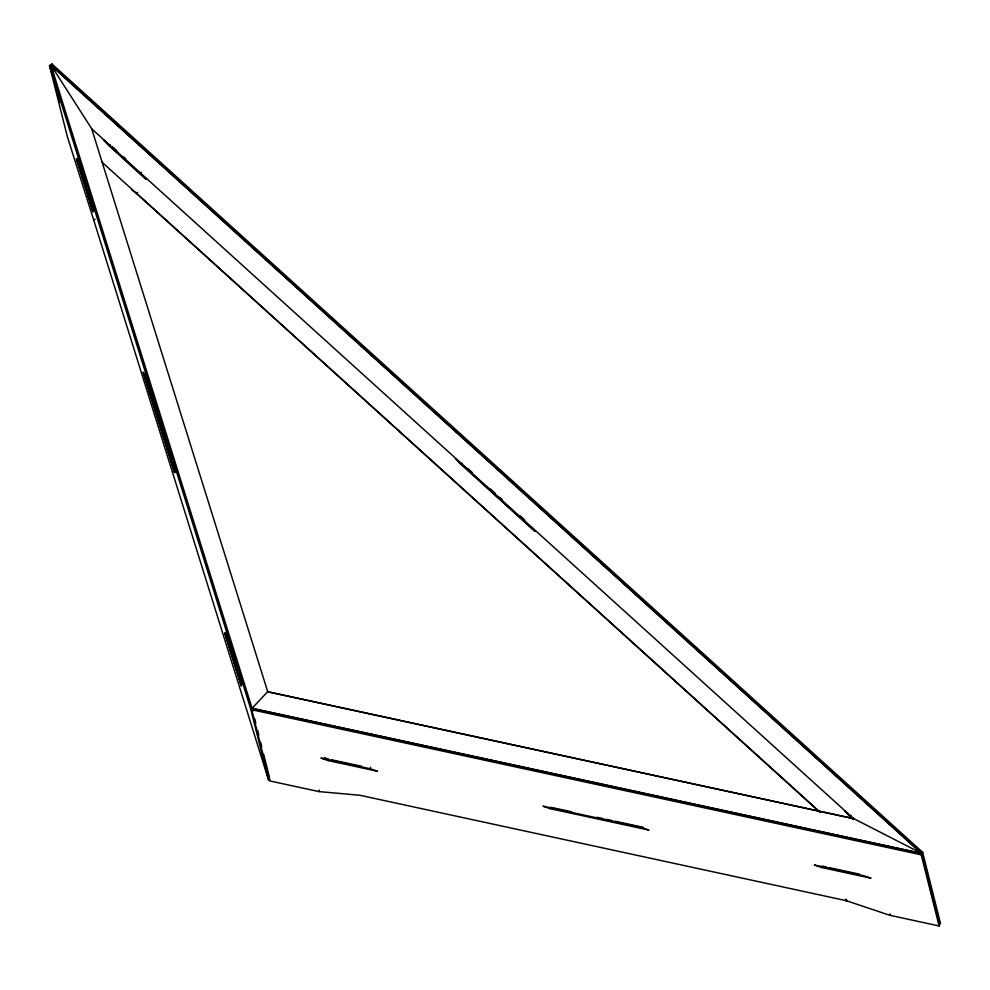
<?xml version="1.0" encoding="UTF-8"?>
<svg xmlns="http://www.w3.org/2000/svg" width="990" height="990" viewBox="0 0 990 990"><rect width="100%" height="100%" fill="white"/><g stroke="black" fill="none" stroke-linecap="round" stroke-linejoin="round"><path stroke-width="1.49" d="M251.745 709.743L252.091 708.283L267.721 691.676L853.863 818.693L921.591 853.368L939.461 924.524L939.126 925.972L889.775 915.28L846.165 900.653L359.828 795.267L318.966 791.592L269.627 780.9L251.745 709.743L921.257 854.828L939.126 925.972M318.966 791.592L319.312 790.131M328.222 760.592L320.933 758.08L370.272 768.772L377.574 771.284L328.222 760.592L328.569 759.132L324.188 757.622M370.272 768.772L370.619 767.312M550.279 808.706L542.99 806.194L641.681 827.578L648.97 830.103L550.279 808.706L550.626 807.258L571.564 811.788M821.688 867.525L814.386 865.013L863.738 875.705L871.027 878.217L821.688 867.525L822.022 866.064L826.514 867.042M845.67 900.541L846.005 899.093M846.314 901.246L846.648 899.786M889.775 915.28L890.121 913.832M921.257 854.828L922.63 852.266L51.975 64.028L49.5 65.588L67.37 136.744L93.654 219.829L95.114 219.273M108.999 145.691L103.455 139.912L146.05 179.24L108.999 145.691L110.038 144.59M140.506 173.46L141.545 172.359M136.571 193.384L137.61 192.283M460.969 464.347L455.425 458.568L535.07 531.432L460.969 464.347L462.008 463.246M853.355 819.596L849.977 816.54L851.016 815.438M939.461 924.524L940.5 923.423L922.63 852.266M172.792 466.946L174.661 472.725L143.142 372.141L172.792 466.946L174.24 466.5M269.961 779.439L268.513 779.885L250.643 708.741L252.091 708.283L921.591 853.368L50.935 65.13L60.242 102.18M60.266 102.193L50.948 65.142L91.625 128.601L267.77 691.874L853.863 818.693M53.497 69.226L50.985 65.328L921.64 853.566L252.141 708.481L50.948 65.142M331.563 759.788L361.461 766.26M596.982 817.295L602.96 818.594M605.954 819.25L611.931 820.537M614.926 821.193L643.339 827.343M829.509 867.686L859.407 874.17M917.582 851.487L921.64 853.566M131.658 189.981L136.199 193.05L818.52 810.798M112.278 146.631L116.77 150.69M123.502 156.791L125.755 158.821M467.701 468.406L472.267 472.539M490.496 489.048L495.062 493.181M499.616 497.302L501.905 499.368M520.146 515.877L524.7 520.01M853.912 818.891L91.674 128.799M853.429 818.891L844.445 810.76L849.977 816.54M101.822 162.013L820.166 812.518M79.287 162.707L77.876 158.375L86.934 187.135M92.701 205.772L94.112 210.115L92.775 205.809M146.458 377.475L145.06 373.131L172.013 459.15M174.71 467.948L176.109 472.279L172.916 462.07M240.954 679.821L242.352 684.152L227.997 638.191M49.5 65.588L250.643 708.741M87.764 189.981L91.884 202.938M268.513 779.885L93.654 219.829M252.091 708.283L252.834 711.253M254.702 718.666L255.816 723.108M257.672 730.521L258.798 734.964M260.655 742.376L261.768 746.831M263.637 754.244L269.589 777.954M51.975 64.028L53.089 68.471M78.297 164.6L76.428 158.821L93.122 212.008L78.297 164.6M227.527 636.743L226.128 632.412L227.477 636.718M226.549 638.637L224.681 632.857L241.374 686.045L226.549 638.637"/></g></svg>
